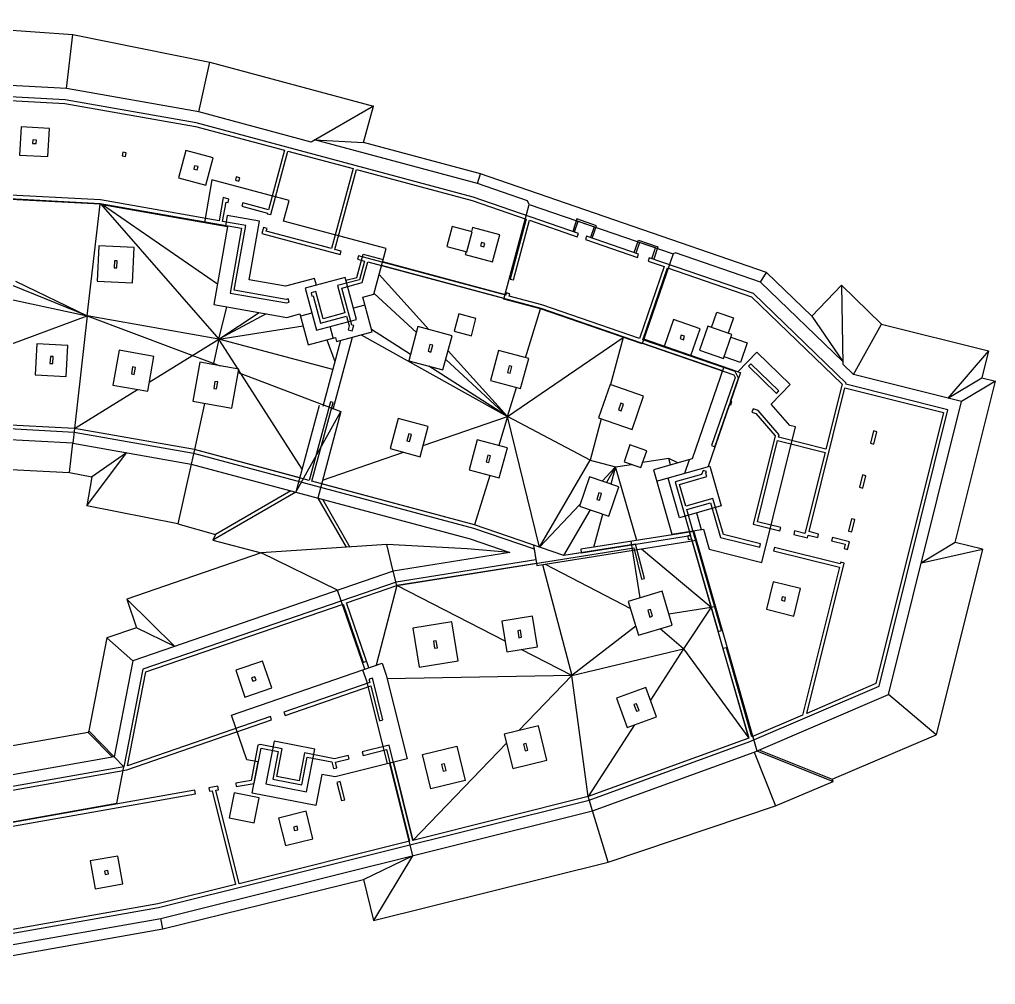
# Model space of a CAD drawing. Header units: metres. Extents: x 2682868 to 2683007, y 1253499 to 1253573.
# Drawn here: x 2682937.6 to 2683006.7, y 1253504.8 to 1253573.1 of the extents above; entities that cross this region are included whole.
import ezdxf

# ---------------------------------------------------------------- set-up
doc = ezdxf.new("R2010")
doc.units = ezdxf.units.M
doc.layers.add('linien', color=7, linetype='Continuous', true_color=0x000000)

msp = doc.modelspace()

# ---------------------------------------------------------------- linework, layer by layer
at = {"layer": 'linien'}
for p, q in [((2682926.033, 1253573.051), (2682941.385, 1253571.997)), ((2682940.948, 1253568.164), (2682941.385, 1253571.997)), ((2682941.385, 1253571.997), (2682951.074, 1253570.034)), ((2682940.948, 1253568.164), (2682905.97, 1253569.997)), ((2682950.294, 1253566.516), (2682951.074, 1253570.034)), ((2682951.074, 1253570.034), (2682962.656, 1253566.931)), ((2682940.857, 1253567.368), (2682905.981, 1253569.196)), ((2682950.294, 1253566.516), (2682940.948, 1253568.164)), ((2682930.157, 1253567.678), (2682940.829, 1253567.119)), ((2682940.829, 1253567.119), (2682950.066, 1253565.49)), ((2682950.12, 1253565.734), (2682940.857, 1253567.368)), ((2682962.656, 1253566.931), (2682958.247, 1253564.385)), ((2682961.963, 1253564.344), (2682962.656, 1253566.931)), ((2682958.247, 1253564.385), (2682950.294, 1253566.516)), ((2682937.731, 1253565.454), (2682937.626, 1253563.457)), ((2682939.728, 1253565.349), (2682937.731, 1253565.454)), ((2682950.066, 1253565.49), (2682956.353, 1253563.806)), ((2682969.722, 1253560.482), (2682950.12, 1253565.734)), ((2682939.623, 1253563.352), (2682939.728, 1253565.349)), ((2682938.559, 1253564.534), (2682938.546, 1253564.285)), ((2682938.546, 1253564.285), (2682938.795, 1253564.271)), ((2682938.809, 1253564.521), (2682938.559, 1253564.534)), ((2682938.795, 1253564.271), (2682938.809, 1253564.521)), ((2682970.016, 1253561.441), (2682958.495, 1253564.528)), ((2682958.495, 1253564.528), (2682961.963, 1253564.344)), ((2682970.226, 1253562.13), (2682961.963, 1253564.344)), ((2682937.626, 1253563.457), (2682939.623, 1253563.352)), ((2682944.921, 1253563.656), (2682944.877, 1253563.41)), ((2682944.877, 1253563.41), (2682945.124, 1253563.366)), ((2682945.167, 1253563.612), (2682944.921, 1253563.656)), ((2682945.124, 1253563.366), (2682945.167, 1253563.612)), ((2682949.387, 1253563.783), (2682948.869, 1253561.851)), ((2682951.319, 1253563.265), (2682949.387, 1253563.783)), ((2682956.353, 1253563.806), (2682955.224, 1253559.594)), ((2682955.391, 1253559.249), (2682956.594, 1253563.741)), ((2682956.594, 1253563.741), (2682961.211, 1253562.504)), ((2682950.006, 1253562.711), (2682949.941, 1253562.47)), ((2682950.247, 1253562.646), (2682950.006, 1253562.711)), ((2682950.183, 1253562.405), (2682950.247, 1253562.646)), ((2682950.801, 1253561.333), (2682951.319, 1253563.265)), ((2682949.941, 1253562.47), (2682950.183, 1253562.405)), ((2682961.211, 1253562.504), (2682959.695, 1253556.844)), ((2682959.936, 1253556.779), (2682961.453, 1253562.439)), ((2682961.453, 1253562.439), (2682969.649, 1253560.243)), ((2682970.016, 1253561.441), (2682970.226, 1253562.13)), ((2682990.46, 1253555.163), (2682970.226, 1253562.13)), ((2682948.869, 1253561.851), (2682950.801, 1253561.333)), ((2682951.232, 1253561.699), (2682950.702, 1253558.691)), ((2682956.69, 1253560.237), (2682951.232, 1253561.699)), ((2682952.952, 1253561.922), (2682952.887, 1253561.68)), ((2682952.887, 1253561.68), (2682953.129, 1253561.616)), ((2682953.193, 1253561.857), (2682952.952, 1253561.922)), ((2682953.129, 1253561.616), (2682953.193, 1253561.857)), ((2682973.554, 1253560.223), (2682970.016, 1253561.441)), ((2682923.897, 1253561.062), (2682943.32, 1253560.044)), ((2682943.314, 1253559.994), (2682929.492, 1253560.718)), ((2682943.348, 1253560.293), (2682929.807, 1253561.002)), ((2682942.413, 1253552.08), (2682943.314, 1253559.994)), ((2682943.314, 1253559.994), (2682952.337, 1253558.403)), ((2682943.32, 1253560.044), (2682953.33, 1253558.279)), ((2682951.739, 1253558.813), (2682943.348, 1253560.293)), ((2682943.373, 1253559.984), (2682951.72, 1253550.439)), ((2682951.617, 1253554.321), (2682943.419, 1253559.976)), ((2682952.028, 1253560.451), (2682951.739, 1253558.813)), ((2682951.985, 1253558.77), (2682952.226, 1253560.139)), ((2682952.436, 1253560.341), (2682952.028, 1253560.451)), ((2682952.226, 1253560.139), (2682952.371, 1253560.1)), ((2682952.371, 1253560.1), (2682952.436, 1253560.341)), ((2682953.412, 1253560.08), (2682953.347, 1253559.838)), ((2682955.224, 1253559.594), (2682953.412, 1253560.08)), ((2682956.302, 1253558.788), (2682956.69, 1253560.237)), ((2682969.649, 1253560.243), (2682973.454, 1253558.933)), ((2682977.16, 1253557.921), (2682969.722, 1253560.482)), ((2682971.884, 1253553.267), (2682973.679, 1253559.966)), ((2682973.679, 1253559.966), (2682973.554, 1253560.223)), ((2682973.679, 1253559.966), (2682983.85, 1253556.464)), ((2682952.311, 1253559.179), (2682952.179, 1253558.431)), ((2682954.596, 1253558.777), (2682952.311, 1253559.179)), ((2682953.347, 1253559.838), (2682955.159, 1253559.353)), ((2682955.159, 1253559.353), (2682955.149, 1253559.314)), ((2682955.149, 1253559.314), (2682955.391, 1253559.249)), ((2682953.62, 1253558.482), (2682951.985, 1253558.77)), ((2682952.812, 1253553.9), (2682953.62, 1253558.482)), ((2682953.866, 1253554.638), (2682954.596, 1253558.777)), ((2682963.547, 1253556.847), (2682956.302, 1253558.788)), ((2682973.454, 1253558.933), (2682972.317, 1253554.688)), ((2682972.558, 1253554.623), (2682973.691, 1253558.851)), ((2682973.691, 1253558.851), (2682977.079, 1253557.685)), ((2682977.056, 1253558.94), (2682976.754, 1253558.061)), ((2682976.877, 1253558.019), (2682977.137, 1253558.775)), ((2682978.437, 1253558.465), (2682977.056, 1253558.94)), ((2682977.137, 1253558.775), (2682978.272, 1253558.384)), ((2682952.337, 1253558.403), (2682951.364, 1253552.886)), ((2682953.33, 1253558.279), (2682952.522, 1253553.697)), ((2682954.888, 1253558.339), (2682954.771, 1253557.904)), ((2682954.771, 1253557.904), (2682960.296, 1253556.423)), ((2682955.129, 1253558.274), (2682954.888, 1253558.339)), ((2682955.077, 1253558.081), (2682955.129, 1253558.274)), ((2682959.695, 1253556.844), (2682955.077, 1253558.081)), ((2682968.231, 1253558.41), (2682967.853, 1253557)), ((2682969.641, 1253558.032), (2682968.231, 1253558.41)), ((2682969.264, 1253556.622), (2682969.641, 1253558.032)), ((2682969.674, 1253558.347), (2682969.593, 1253558.045)), ((2682971.606, 1253557.829), (2682969.674, 1253558.347)), ((2682971.088, 1253555.897), (2682971.606, 1253557.829)), ((2682977.079, 1253557.685), (2682977.16, 1253557.921)), ((2682978.272, 1253558.384), (2682978.011, 1253557.628)), ((2682978.134, 1253557.586), (2682978.437, 1253558.465)), ((2682970.292, 1253557.275), (2682970.228, 1253557.034)), ((2682970.534, 1253557.211), (2682970.292, 1253557.275)), ((2682970.469, 1253556.969), (2682970.534, 1253557.211)), ((2682977.727, 1253557.726), (2682977.646, 1253557.489)), ((2682977.646, 1253557.489), (2682981.334, 1253556.22)), ((2682981.415, 1253556.456), (2682977.727, 1253557.726)), ((2682981.103, 1253556.563), (2682981.406, 1253557.443)), ((2682981.486, 1253557.278), (2682981.226, 1253556.521)), ((2682981.406, 1253557.443), (2682982.786, 1253556.967)), ((2682982.621, 1253556.887), (2682981.486, 1253557.278)), ((2682943.239, 1253557.045), (2682943.108, 1253554.548)), ((2682945.736, 1253556.914), (2682943.239, 1253557.045)), ((2682945.605, 1253554.418), (2682945.736, 1253556.914)), ((2682960.361, 1253556.665), (2682959.936, 1253556.779)), ((2682960.296, 1253556.423), (2682960.361, 1253556.665)), ((2682961.49, 1253554.811), (2682961.932, 1253556.461)), ((2682961.932, 1253556.461), (2682963.342, 1253556.084)), ((2682962.682, 1253553.619), (2682963.547, 1253556.847)), ((2682967.853, 1253557), (2682969.264, 1253556.622)), ((2682969.215, 1253556.635), (2682969.156, 1253556.415)), ((2682969.156, 1253556.415), (2682971.088, 1253555.897)), ((2682970.228, 1253557.034), (2682970.469, 1253556.969)), ((2682981.334, 1253556.22), (2682981.415, 1253556.456)), ((2682983.85, 1253556.464), (2682981.659, 1253550.099)), ((2682982.361, 1253556.13), (2682982.621, 1253556.887)), ((2682982.786, 1253556.967), (2682982.483, 1253556.088)), ((2682984.018, 1253556.545), (2682983.85, 1253556.464)), ((2682990.037, 1253554.473), (2682984.018, 1253556.545)), ((2682924.355, 1253555.967), (2682942.413, 1253552.08)), ((2682944.335, 1253555.986), (2682944.309, 1253555.487)), ((2682944.535, 1253555.976), (2682944.335, 1253555.986)), ((2682944.509, 1253555.476), (2682944.535, 1253555.976)), ((2682961.597, 1253556.334), (2682961.533, 1253556.092)), ((2682961.533, 1253556.092), (2682962.016, 1253555.963)), ((2682972.01, 1253553.544), (2682961.597, 1253556.334)), ((2682962.016, 1253555.963), (2682961.661, 1253554.64)), ((2682961.865, 1253554.436), (2682962.257, 1253555.898)), ((2682962.257, 1253555.898), (2682974.491, 1253552.62)), ((2682963.301, 1253555.929), (2682971.975, 1253553.605)), ((2682982.171, 1253556.196), (2682982.09, 1253555.959)), ((2682982.09, 1253555.959), (2682983.225, 1253555.569)), ((2682989.539, 1253553.659), (2682982.171, 1253556.196)), ((2682944.309, 1253555.487), (2682944.509, 1253555.476)), ((2682971.897, 1253553.315), (2682963.223, 1253555.639)), ((2682983.225, 1253555.569), (2682981.473, 1253550.48)), ((2682981.709, 1253550.399), (2682983.461, 1253555.487)), ((2682983.461, 1253555.487), (2682989.405, 1253553.441)), ((2682990.037, 1253554.473), (2682990.46, 1253555.163)), ((2682990.46, 1253555.163), (2682993.66, 1253552.073)), ((2682942.413, 1253552.08), (2682936.372, 1253554.55)), ((2682937.334, 1253554.544), (2682942.413, 1253552.08)), ((2682943.108, 1253554.548), (2682945.605, 1253554.418)), ((2682956.442, 1253554.183), (2682953.866, 1253554.638)), ((2682958.497, 1253554.734), (2682956.442, 1253554.183)), ((2682960.655, 1253554.795), (2682957.835, 1253554.039)), ((2682958.627, 1253554.251), (2682958.497, 1253554.734)), ((2682961.661, 1253554.64), (2682960.124, 1253554.228)), ((2682960.43, 1253554.051), (2682961.865, 1253554.436)), ((2682961.45, 1253551.829), (2682960.655, 1253554.795)), ((2682960.707, 1253554.601), (2682961.49, 1253554.811)), ((2682966.585, 1253551.115), (2682963.056, 1253555.015)), ((2682972.317, 1253554.688), (2682972.558, 1253554.623)), ((2682995.858, 1253548.852), (2682990.037, 1253554.473)), ((2682952.522, 1253553.697), (2682956.494, 1253552.996)), ((2682956.483, 1253553.252), (2682952.812, 1253553.9)), ((2682957.835, 1253554.039), (2682958.629, 1253551.074)), ((2682958.578, 1253553.814), (2682958.24, 1253553.723)), ((2682958.24, 1253553.723), (2682958.305, 1253553.482)), ((2682959.096, 1253551.882), (2682958.578, 1253553.814)), ((2682960.124, 1253554.228), (2682960.642, 1253552.296)), ((2682961.131, 1253551.436), (2682960.43, 1253554.051)), ((2682962.696, 1253553.671), (2682965.693, 1253550.911)), ((2682972.053, 1253553.703), (2682972.01, 1253553.544)), ((2682972.294, 1253553.638), (2682972.053, 1253553.703)), ((2682996.09, 1253547.332), (2682989.539, 1253553.659)), ((2682993.66, 1253552.073), (2682995.764, 1253554.251)), ((2682998.605, 1253551.507), (2682995.764, 1253554.251)), ((2682995.764, 1253554.251), (2682995.861, 1253548.665)), ((2682956.627, 1253553.291), (2682956.483, 1253553.252)), ((2682956.494, 1253552.996), (2682956.692, 1253553.049)), ((2682956.692, 1253553.049), (2682956.627, 1253553.291)), ((2682958.305, 1253553.482), (2682958.402, 1253553.508)), ((2682958.402, 1253553.508), (2682958.919, 1253551.576)), ((2682961.896, 1253553.409), (2682962.682, 1253553.619)), ((2682962.556, 1253550.946), (2682961.896, 1253553.409)), ((2682974.476, 1253552.572), (2682971.884, 1253553.267)), ((2682972.252, 1253553.479), (2682972.294, 1253553.638)), ((2682974.564, 1253552.859), (2682972.252, 1253553.479)), ((2682989.405, 1253553.441), (2682995.813, 1253547.253)), ((2682951.364, 1253552.886), (2682956.539, 1253551.973)), ((2682951.72, 1253550.439), (2682952.283, 1253552.724)), ((2682951.72, 1253550.439), (2682954.568, 1253552.321)), ((2682958.306, 1253552.281), (2682957.494, 1253552.064)), ((2682960.642, 1253552.296), (2682959.096, 1253551.882)), ((2682962.049, 1253552.839), (2682961.238, 1253552.621)), ((2682973.423, 1253549.127), (2682974.476, 1253552.572)), ((2682981.659, 1253550.099), (2682974.476, 1253552.572)), ((2682974.491, 1253552.62), (2682988.14, 1253547.92)), ((2682981.473, 1253550.48), (2682974.564, 1253552.859)), ((2682986.563, 1253551.266), (2682986.939, 1253552.357)), ((2682986.939, 1253552.357), (2682988.13, 1253551.947)), ((2682932.651, 1253548.482), (2682942.413, 1253552.08)), ((2682942.413, 1253552.08), (2682941.506, 1253544.117)), ((2682951.72, 1253550.439), (2682942.413, 1253552.08)), ((2682942.413, 1253552.08), (2682951.808, 1253548.545)), ((2682955.068, 1253552.233), (2682951.72, 1253550.439)), ((2682956.539, 1253551.973), (2682957.453, 1253552.218)), ((2682957.453, 1253552.218), (2682958.035, 1253550.045)), ((2682958.629, 1253551.074), (2682961.45, 1253551.829)), ((2682958.919, 1253551.576), (2682960.755, 1253552.067)), ((2682960.755, 1253552.067), (2682960.941, 1253551.372)), ((2682968.694, 1253552.219), (2682968.368, 1253551.002)), ((2682969.911, 1253551.893), (2682968.694, 1253552.219)), ((2682969.585, 1253550.676), (2682969.911, 1253551.893)), ((2682983.88, 1253551.82), (2682983.229, 1253549.929)), ((2682985.771, 1253551.169), (2682983.88, 1253551.82)), ((2682988.13, 1253551.947), (2682987.754, 1253550.855)), ((2682993.66, 1253552.073), (2682995.858, 1253548.852)), ((2682951.72, 1253550.439), (2682957.678, 1253551.38)), ((2682959.813, 1253550.521), (2682959.595, 1253551.332)), ((2682960.045, 1253550.273), (2682962.556, 1253550.946)), ((2682960.941, 1253551.372), (2682960.866, 1253551.093)), ((2682960.866, 1253551.093), (2682961.156, 1253551.015)), ((2682961.259, 1253551.402), (2682961.131, 1253551.436)), ((2682961.156, 1253551.015), (2682961.259, 1253551.402)), ((2682965.277, 1253549.355), (2682962.509, 1253551.122)), ((2682965.804, 1253551.324), (2682965.157, 1253548.909)), ((2682968.219, 1253550.677), (2682965.804, 1253551.324)), ((2682968.368, 1253551.002), (2682969.585, 1253550.676)), ((2682985.12, 1253549.278), (2682985.771, 1253551.169)), ((2682986.302, 1253551.356), (2682985.716, 1253549.654)), ((2682988.004, 1253550.77), (2682986.302, 1253551.356)), ((2682996.622, 1253547.93), (2682998.605, 1253551.507)), ((2682998.605, 1253551.507), (2683006.168, 1253549.621)), ((2682946.799, 1253547.393), (2682951.72, 1253550.439)), ((2682951.72, 1253550.439), (2682951.319, 1253548.631)), ((2682959.776, 1253548.281), (2682951.72, 1253550.439)), ((2682953.075, 1253548.322), (2682951.72, 1253550.439)), ((2682958.035, 1253550.045), (2682959.967, 1253550.562)), ((2682960.33, 1253550.349), (2682959.077, 1253545.672)), ((2682959.357, 1253550.399), (2682959.931, 1253548.858)), ((2682959.801, 1253545.477), (2682961.167, 1253550.573)), ((2682959.967, 1253550.562), (2682960.045, 1253550.273)), ((2682961.797, 1253550.742), (2682972.15, 1253544.965)), ((2682967.572, 1253548.262), (2682968.219, 1253550.677)), ((2682972.15, 1253544.965), (2682980.311, 1253550.563)), ((2682980.311, 1253550.563), (2682979.416, 1253547.222)), ((2682988.253, 1253548.146), (2682981.709, 1253550.399)), ((2682988.44, 1253548.134), (2682981.773, 1253550.43)), ((2682984.426, 1253550.718), (2682984.345, 1253550.482)), ((2682984.345, 1253550.482), (2682984.581, 1253550.4)), ((2682984.662, 1253550.637), (2682984.426, 1253550.718)), ((2682984.581, 1253550.4), (2682984.662, 1253550.637)), ((2682987.418, 1253549.068), (2682988.004, 1253550.77)), ((2682987.936, 1253550.574), (2682989.103, 1253550.173)), ((2682938.845, 1253550.114), (2682938.729, 1253547.917)), ((2682941.042, 1253549.999), (2682938.845, 1253550.114)), ((2682940.926, 1253547.802), (2682941.042, 1253549.999)), ((2682944.659, 1253549.654), (2682944.224, 1253547.192)), ((2682947.121, 1253549.219), (2682944.659, 1253549.654)), ((2682966.656, 1253550.061), (2682966.527, 1253549.578)), ((2682966.527, 1253549.578), (2682966.72, 1253549.526)), ((2682966.849, 1253550.009), (2682966.656, 1253550.061)), ((2682966.72, 1253549.526), (2682966.849, 1253550.009)), ((2682972.15, 1253544.965), (2682967.936, 1253549.622)), ((2682971.513, 1253549.639), (2682970.943, 1253547.514)), ((2682973.638, 1253549.07), (2682971.513, 1253549.639)), ((2682987.339, 1253548.196), (2682981.675, 1253550.146)), ((2682985.716, 1253549.654), (2682987.418, 1253549.068)), ((2682989.772, 1253549.513), (2682988.44, 1253548.134)), ((2682989.103, 1253550.173), (2682988.628, 1253548.792)), ((2682992.146, 1253547.221), (2682989.772, 1253549.513)), ((2683006.168, 1253549.621), (2683003.296, 1253546.266)), ((2683006.168, 1253549.621), (2683005.69, 1253547.705)), ((2682939.799, 1253549.213), (2682939.773, 1253548.714)), ((2682939.999, 1253549.203), (2682939.799, 1253549.213)), ((2682939.972, 1253548.704), (2682939.999, 1253549.203)), ((2682946.686, 1253546.757), (2682947.121, 1253549.219)), ((2682965.157, 1253548.909), (2682967.572, 1253548.262)), ((2682967.769, 1253548.999), (2682972.15, 1253544.965)), ((2682973.068, 1253546.945), (2682973.638, 1253549.07)), ((2682988.628, 1253548.792), (2682987.461, 1253549.194)), ((2682939.773, 1253548.714), (2682939.972, 1253548.704)), ((2682945.617, 1253548.469), (2682945.531, 1253547.977)), ((2682945.814, 1253548.434), (2682945.617, 1253548.469)), ((2682945.728, 1253547.942), (2682945.814, 1253548.434)), ((2682950.364, 1253548.8), (2682949.878, 1253546.042)), ((2682953.122, 1253548.314), (2682950.364, 1253548.8)), ((2682952.635, 1253545.556), (2682953.122, 1253548.314)), ((2682957.605, 1253541.242), (2682953.113, 1253548.263)), ((2682972.15, 1253544.965), (2682966.564, 1253548.532)), ((2682972.259, 1253548.559), (2682972.129, 1253548.076)), ((2682972.452, 1253548.508), (2682972.259, 1253548.559)), ((2682972.322, 1253548.025), (2682972.452, 1253548.508)), ((2682987.436, 1253548.48), (2682985.196, 1253541.973)), ((2682988.482, 1253547.677), (2682988.253, 1253548.146)), ((2682988.44, 1253548.134), (2682988.618, 1253548.073)), ((2682989.358, 1253548.696), (2682989.185, 1253548.516)), ((2682989.185, 1253548.516), (2682991.17, 1253546.599)), ((2682991.344, 1253546.779), (2682989.358, 1253548.696)), ((2682995.861, 1253548.665), (2682996.622, 1253547.93)), ((2682938.729, 1253547.917), (2682940.926, 1253547.802)), ((2682945.531, 1253547.977), (2682945.728, 1253547.942)), ((2682951.445, 1253547.442), (2682951.358, 1253546.949)), ((2682951.642, 1253547.407), (2682951.445, 1253547.442)), ((2682953.078, 1253548.067), (2682960.357, 1253545.329)), ((2682970.943, 1253547.514), (2682973.068, 1253546.945)), ((2682972.129, 1253548.076), (2682972.322, 1253548.025)), ((2682988.618, 1253548.073), (2682986.329, 1253541.424)), ((2682988.235, 1253547.727), (2682986.574, 1253542.904)), ((2682987.923, 1253546.055), (2682988.482, 1253547.677)), ((2682988.14, 1253547.92), (2682988.235, 1253547.727)), ((2683004.267, 1253546.024), (2682996.622, 1253547.93)), ((2683003.296, 1253546.266), (2683005.69, 1253547.705)), ((2683003.815, 1253536.049), (2683006.661, 1253547.463)), ((2683006.661, 1253547.463), (2683004.267, 1253546.024)), ((2683005.69, 1253547.705), (2683006.661, 1253547.463)), ((2682941.506, 1253544.117), (2682945.974, 1253546.883)), ((2682944.224, 1253547.192), (2682946.686, 1253546.757)), ((2682951.358, 1253546.949), (2682951.555, 1253546.914)), ((2682951.555, 1253546.914), (2682951.642, 1253547.407)), ((2682972.15, 1253544.965), (2682972.779, 1253547.022)), ((2682979.399, 1253547.228), (2682978.585, 1253544.865)), ((2682981.762, 1253546.415), (2682979.399, 1253547.228)), ((2682990.803, 1253545.831), (2682992.146, 1253547.221)), ((2682991.17, 1253546.599), (2682991.344, 1253546.779)), ((2682993.469, 1253536.82), (2682996.008, 1253547.001)), ((2682995.813, 1253547.253), (2682994.668, 1253542.664)), ((2682996.008, 1253547.001), (2683002.994, 1253545.259)), ((2682996.068, 1253547.244), (2682996.09, 1253547.332)), ((2683003.297, 1253545.442), (2682996.068, 1253547.244)), ((2682980.949, 1253544.051), (2682981.762, 1253546.415)), ((2682988.018, 1253546.023), (2682987.923, 1253546.055)), ((2682949.878, 1253546.042), (2682952.635, 1253545.556)), ((2682950.714, 1253545.895), (2682949.989, 1253542.621)), ((2682958.811, 1253545.743), (2682957.168, 1253539.61)), ((2682959.609, 1253546.013), (2682958.116, 1253540.443)), ((2682958.309, 1253540.392), (2682959.802, 1253545.961)), ((2682959.802, 1253545.961), (2682959.609, 1253546.013)), ((2682980.16, 1253545.909), (2682979.998, 1253545.436)), ((2682979.998, 1253545.436), (2682980.187, 1253545.371)), ((2682980.35, 1253545.843), (2682980.16, 1253545.909)), ((2682980.187, 1253545.371), (2682980.35, 1253545.843)), ((2682986.81, 1253542.823), (2682987.842, 1253545.819)), ((2682987.842, 1253545.819), (2682987.937, 1253545.786)), ((2682987.937, 1253545.786), (2682988.018, 1253546.023)), ((2682989.512, 1253545.508), (2682989.431, 1253545.272)), ((2682989.863, 1253545.387), (2682989.512, 1253545.508)), ((2682991.354, 1253543.673), (2682989.863, 1253545.387)), ((2682992.105, 1253544.333), (2682990.803, 1253545.831)), ((2682998.421, 1253525.885), (2683003.297, 1253545.442)), ((2682999.101, 1253525.306), (2683004.267, 1253546.024)), ((2682917.869, 1253545.105), (2682941.477, 1253543.868)), ((2682941.506, 1253544.117), (2682923.087, 1253545.082)), ((2682941.506, 1253544.117), (2682923.786, 1253545.046)), ((2682957.168, 1253539.61), (2682960.357, 1253545.329)), ((2682960.357, 1253545.329), (2682958.714, 1253539.196)), ((2682964.402, 1253544.815), (2682963.832, 1253542.69)), ((2682966.527, 1253544.246), (2682964.402, 1253544.815)), ((2682966.17, 1253542.912), (2682972.15, 1253544.965)), ((2682972.15, 1253544.965), (2682971.522, 1253542.908)), ((2682977.985, 1253541.881), (2682972.15, 1253544.965)), ((2682974.405, 1253535.728), (2682972.15, 1253544.965)), ((2682978.768, 1253544.802), (2682977.985, 1253541.881)), ((2682978.585, 1253544.865), (2682980.949, 1253544.051)), ((2682989.431, 1253545.272), (2682989.719, 1253545.173)), ((2682989.719, 1253545.173), (2682991.08, 1253543.607)), ((2683002.994, 1253545.259), (2682998.208, 1253526.066)), ((2682941.386, 1253543.072), (2682918.027, 1253544.296)), ((2682941.506, 1253544.117), (2682941.386, 1253543.072)), ((2682949.989, 1253542.621), (2682941.506, 1253544.117)), ((2682965.957, 1253542.121), (2682966.527, 1253544.246)), ((2682990.133, 1253534.642), (2682992.523, 1253544.229)), ((2682992.523, 1253544.229), (2682992.105, 1253544.333)), ((2682941.477, 1253543.868), (2682949.935, 1253542.377)), ((2682965.148, 1253543.735), (2682965.018, 1253543.253)), ((2682965.341, 1253543.684), (2682965.148, 1253543.735)), ((2682965.212, 1253543.201), (2682965.341, 1253543.684)), ((2682970.004, 1253543.314), (2682969.435, 1253541.189)), ((2682972.129, 1253542.745), (2682970.004, 1253543.314)), ((2682991.08, 1253543.607), (2682989.518, 1253537.341)), ((2682991.311, 1253543.501), (2682991.354, 1253543.673)), ((2682994.668, 1253542.664), (2682991.311, 1253543.501)), ((2682998.028, 1253543.943), (2682997.81, 1253543.07)), ((2682998.27, 1253543.883), (2682998.028, 1253543.943)), ((2682998.053, 1253543.01), (2682998.27, 1253543.883)), ((2682941.15, 1253540.996), (2682941.386, 1253543.072)), ((2682941.386, 1253543.072), (2682949.761, 1253541.595)), ((2682949.989, 1253542.621), (2682949.761, 1253541.595)), ((2682957.44, 1253540.625), (2682949.989, 1253542.621)), ((2682958.116, 1253540.443), (2682949.989, 1253542.621)), ((2682963.832, 1253542.69), (2682965.957, 1253542.121)), ((2682965.018, 1253543.253), (2682965.212, 1253543.201)), ((2682971.56, 1253540.62), (2682972.129, 1253542.745)), ((2682980.795, 1253542.954), (2682980.385, 1253541.762)), ((2682981.987, 1253542.544), (2682980.795, 1253542.954)), ((2682986.574, 1253542.904), (2682986.81, 1253542.823)), ((2682989.821, 1253537.523), (2682991.251, 1253543.258)), ((2682991.251, 1253543.258), (2682994.608, 1253542.421)), ((2682997.81, 1253543.07), (2682998.053, 1253543.01)), ((2682942.381, 1253538.635), (2682945.177, 1253542.403)), ((2682945.177, 1253542.403), (2682942.708, 1253540.675)), ((2682949.935, 1253542.377), (2682969.738, 1253537.071)), ((2682959.055, 1253540.471), (2682964.782, 1253542.436)), ((2682970.75, 1253542.234), (2682970.621, 1253541.751)), ((2682970.943, 1253542.183), (2682970.75, 1253542.234)), ((2682970.814, 1253541.7), (2682970.943, 1253542.183)), ((2682981.576, 1253541.352), (2682981.987, 1253542.544)), ((2682983.541, 1253541.997), (2682981.697, 1253541.702)), ((2682985.196, 1253541.973), (2682982.457, 1253541.188)), ((2682984.187, 1253541.684), (2682983.541, 1253541.997)), ((2682983.677, 1253541.538), (2682983.541, 1253541.997)), ((2682984.674, 1253540.95), (2682985.008, 1253541.919)), ((2682994.608, 1253542.421), (2682993.178, 1253536.686)), ((2682932.658, 1253541.458), (2682941.15, 1253540.996)), ((2682949.761, 1253541.595), (2682948.828, 1253537.383)), ((2682949.761, 1253541.595), (2682969.504, 1253536.305)), ((2682970.621, 1253541.751), (2682970.814, 1253541.7)), ((2682974.405, 1253535.728), (2682977.985, 1253541.881)), ((2682977.985, 1253541.881), (2682979.791, 1253541.397)), ((2682978.837, 1253540.393), (2682979.791, 1253541.397)), ((2682979.791, 1253541.397), (2682979.143, 1253540.287)), ((2682979.791, 1253541.397), (2682979.458, 1253540.179)), ((2682979.791, 1253541.397), (2682980.921, 1253541.578)), ((2682981.281, 1253536.202), (2682979.791, 1253541.397)), ((2682980.385, 1253541.762), (2682981.576, 1253541.352)), ((2682982.688, 1253540.38), (2682986.447, 1253541.458)), ((2682986.447, 1253541.458), (2682987.252, 1253538.651)), ((2682941.15, 1253540.996), (2682942.745, 1253540.701)), ((2682942.745, 1253540.701), (2682942.381, 1253538.635)), ((2682969.435, 1253541.189), (2682971.56, 1253540.62)), ((2682970.878, 1253540.802), (2682969.811, 1253537.31)), ((2682977.942, 1253540.701), (2682977.226, 1253538.621)), ((2682980.022, 1253539.985), (2682977.942, 1253540.701)), ((2682982.457, 1253541.188), (2682983.76, 1253536.645)), ((2682984.301, 1253537.805), (2682983.496, 1253540.612)), ((2682985.872, 1253540.867), (2682984.003, 1253540.331)), ((2682984.312, 1253540.159), (2682986.235, 1253540.71)), ((2682985.972, 1253541.155), (2682985.872, 1253540.867)), ((2682986.208, 1253541.074), (2682985.972, 1253541.155)), ((2682986.166, 1253540.951), (2682986.208, 1253541.074)), ((2682986.235, 1253540.71), (2682986.166, 1253540.951)), ((2682997.251, 1253540.829), (2682997.034, 1253539.955)), ((2682997.494, 1253540.768), (2682997.251, 1253540.829)), ((2682997.276, 1253539.895), (2682997.494, 1253540.768)), ((2682969.811, 1253537.31), (2682958.309, 1253540.392)), ((2682969.811, 1253537.31), (2682958.985, 1253540.211)), ((2682979.306, 1253537.905), (2682980.022, 1253539.985)), ((2682984.003, 1253540.331), (2682985.087, 1253536.551)), ((2682984.753, 1253538.621), (2682984.312, 1253540.159)), ((2682997.034, 1253539.955), (2682997.276, 1253539.895)), ((2682957.168, 1253539.61), (2682951.302, 1253536.223)), ((2682956.82, 1253539.704), (2682951.487, 1253536.625)), ((2682958.714, 1253539.196), (2682960.727, 1253535.709)), ((2682978.611, 1253539.572), (2682978.448, 1253539.099)), ((2682978.8, 1253539.507), (2682978.611, 1253539.572)), ((2682978.637, 1253539.034), (2682978.8, 1253539.507)), ((2682986.676, 1253539.172), (2682984.753, 1253538.621)), ((2682987.411, 1253536.609), (2682986.676, 1253539.172)), ((2682948.828, 1253537.383), (2682942.381, 1253538.636)), ((2682959.042, 1253539.108), (2682960.994, 1253535.727)), ((2682977.267, 1253538.74), (2682974.405, 1253535.728)), ((2682977.226, 1253538.621), (2682979.306, 1253537.905)), ((2682978.448, 1253539.099), (2682978.637, 1253539.034)), ((2682987.252, 1253538.651), (2682984.301, 1253537.805)), ((2682984.822, 1253538.381), (2682986.504, 1253538.863)), ((2682986.504, 1253538.863), (2682987.21, 1253536.401)), ((2682976.133, 1253535.133), (2682978.012, 1253538.35)), ((2682978.237, 1253535.72), (2682978.875, 1253538.053)), ((2682987.277, 1253529.821), (2682984.822, 1253538.381)), ((2682985.502, 1253538.149), (2682985.839, 1253536.974)), ((2682948.828, 1253537.383), (2682951.487, 1253536.625)), ((2682976.133, 1253535.133), (2682969.811, 1253537.31)), ((2682989.518, 1253537.341), (2682991.41, 1253536.869)), ((2682991.47, 1253537.112), (2682989.821, 1253537.523)), ((2682991.41, 1253536.869), (2682991.47, 1253537.112)), ((2682996.48, 1253537.733), (2682996.262, 1253536.86)), ((2682996.722, 1253537.673), (2682996.48, 1253537.733)), ((2682996.504, 1253536.8), (2682996.722, 1253537.673)), ((2682951.487, 1253536.625), (2682951.302, 1253536.223)), ((2682969.738, 1253537.071), (2682974.032, 1253535.592)), ((2682985.316, 1253536.84), (2682977.316, 1253535.574)), ((2682977.354, 1253535.326), (2682985.087, 1253536.551)), ((2682983.76, 1253536.645), (2682985.999, 1253536.999)), ((2682985.087, 1253536.551), (2682984.89, 1253536.52)), ((2682984.89, 1253536.52), (2682984.929, 1253536.273)), ((2682985.198, 1253536.164), (2682985.017, 1253536.793)), ((2682985.302, 1253536.889), (2682989.771, 1253521.304)), ((2682985.999, 1253536.999), (2682986.408, 1253535.571)), ((2682987.21, 1253536.401), (2682989.987, 1253535.709)), ((2682990.047, 1253535.952), (2682987.411, 1253536.609)), ((2682992.45, 1253536.867), (2682992.39, 1253536.625)), ((2682992.39, 1253536.625), (2682993.36, 1253536.383)), ((2682993.178, 1253536.686), (2682992.45, 1253536.867)), ((2682993.36, 1253536.383), (2682993.409, 1253536.577)), ((2682993.409, 1253536.577), (2682994.088, 1253536.408)), ((2682994.148, 1253536.65), (2682993.469, 1253536.82)), ((2682994.088, 1253536.408), (2682994.148, 1253536.65)), ((2682995.128, 1253536.406), (2682995.068, 1253536.163)), ((2682996.331, 1253536.106), (2682995.128, 1253536.406)), ((2682996.262, 1253536.86), (2682996.504, 1253536.8)), ((2682951.302, 1253536.223), (2682954.72, 1253535.308)), ((2682963.596, 1253535.901), (2682954.718, 1253535.308)), ((2682964.062, 1253534.031), (2682963.596, 1253535.901)), ((2682969.289, 1253535.602), (2682963.596, 1253535.901)), ((2682969.504, 1253536.305), (2682972.313, 1253535.338)), ((2682973.987, 1253535.872), (2682974.217, 1253534.424)), ((2682974.217, 1253534.424), (2682985.496, 1253536.211)), ((2682981.206, 1253535.936), (2682976.133, 1253535.133)), ((2682980.871, 1253536.136), (2682981.501, 1253532.132)), ((2682981.824, 1253533.509), (2682981.206, 1253535.936)), ((2682984.929, 1253536.273), (2682985.156, 1253536.309)), ((2682985.156, 1253536.309), (2682987.036, 1253529.752)), ((2682989.201, 1253522.202), (2682985.198, 1253536.164)), ((2682989.987, 1253535.709), (2682990.047, 1253535.952)), ((2682991.027, 1253535.707), (2682990.967, 1253535.465)), ((2682995.685, 1253534.546), (2682991.027, 1253535.707)), ((2682995.068, 1253536.163), (2682996.028, 1253535.924)), ((2682996.028, 1253535.924), (2682995.955, 1253535.628)), ((2682996.197, 1253535.567), (2682996.331, 1253536.106)), ((2683003.815, 1253536.049), (2683001.421, 1253534.611)), ((2683005.731, 1253535.572), (2683003.815, 1253536.049)), ((2682954.718, 1253535.308), (2682945.203, 1253532.032)), ((2682960.12, 1253532.674), (2682954.718, 1253535.308)), ((2682972.313, 1253535.338), (2682964.062, 1253534.031)), ((2682964.317, 1253533.008), (2682981.07, 1253535.662)), ((2682972.313, 1253535.338), (2682969.289, 1253535.602)), ((2682974.032, 1253535.592), (2682974.154, 1253534.819)), ((2682977.354, 1253535.326), (2682976.133, 1253535.133)), ((2682977.316, 1253535.574), (2682977.354, 1253535.326)), ((2682981.07, 1253535.662), (2682981.63, 1253533.46)), ((2682981.613, 1253535.596), (2682986.545, 1253531.466)), ((2682986.408, 1253535.571), (2682990.133, 1253534.642)), ((2682990.967, 1253535.465), (2682995.624, 1253534.303)), ((2682995.955, 1253535.628), (2682996.197, 1253535.567)), ((2683001.421, 1253534.611), (2683005.731, 1253535.572)), ((2683005.731, 1253535.572), (2683002.46, 1253522.449)), ((2682974.154, 1253534.819), (2682964.256, 1253533.252)), ((2682974.193, 1253534.573), (2682964.317, 1253533.008)), ((2682974.617, 1253534.488), (2682976.682, 1253526.642)), ((2682974.802, 1253534.517), (2682980.837, 1253531.372)), ((2682993.304, 1253523.962), (2682995.953, 1253534.587)), ((2682995.71, 1253534.648), (2682995.685, 1253534.546)), ((2682995.953, 1253534.587), (2682995.71, 1253534.648)), ((2682964.062, 1253534.031), (2682945.641, 1253527.688)), ((2682964.317, 1253533.008), (2682964.062, 1253534.031)), ((2682995.624, 1253534.303), (2682993.015, 1253523.838)), ((2682964.256, 1253533.252), (2682946.338, 1253527.082)), ((2682960.745, 1253531.779), (2682964.317, 1253533.008)), ((2682964.317, 1253533.008), (2682962.854, 1253527.365)), ((2682971.967, 1253529.07), (2682964.317, 1253533.008)), ((2682981.63, 1253533.46), (2682981.824, 1253533.509)), ((2682990.936, 1253533.273), (2682990.452, 1253531.332)), ((2682992.876, 1253532.789), (2682990.936, 1253533.273)), ((2682962.044, 1253527.086), (2682960.12, 1253532.674)), ((2682983.078, 1253532.602), (2682980.683, 1253531.888)), ((2682983.793, 1253530.207), (2682983.078, 1253532.602)), ((2682992.393, 1253530.849), (2682992.876, 1253532.789)), ((2682945.203, 1253532.032), (2682945.895, 1253530.023)), ((2682945.203, 1253532.032), (2682948.603, 1253528.702)), ((2682946.556, 1253526.893), (2682960.509, 1253531.697)), ((2682960.509, 1253531.697), (2682961.932, 1253527.565)), ((2682962.328, 1253527.183), (2682960.745, 1253531.779)), ((2682962.168, 1253527.647), (2682960.745, 1253531.779)), ((2682980.683, 1253531.888), (2682981.397, 1253529.492)), ((2682986.545, 1253531.466), (2682986.833, 1253531.549)), ((2682991.573, 1253532.212), (2682991.513, 1253531.97)), ((2682991.513, 1253531.97), (2682991.755, 1253531.909)), ((2682991.816, 1253532.152), (2682991.573, 1253532.212)), ((2682991.755, 1253531.909), (2682991.816, 1253532.152)), ((2682982.262, 1253531.315), (2682982.07, 1253531.258)), ((2682982.07, 1253531.258), (2682982.213, 1253530.779)), ((2682982.405, 1253530.836), (2682982.262, 1253531.315)), ((2682983.558, 1253530.993), (2682986.545, 1253531.466)), ((2682986.545, 1253531.466), (2682984.594, 1253528.525)), ((2682990.452, 1253531.332), (2682992.393, 1253530.849)), ((2682968.207, 1253530.435), (2682965.441, 1253529.997)), ((2682968.645, 1253527.67), (2682968.207, 1253530.435)), ((2682973.915, 1253530.833), (2682971.742, 1253530.489)), ((2682971.742, 1253530.489), (2682972.086, 1253528.316)), ((2682974.259, 1253528.66), (2682973.915, 1253530.833)), ((2682981.397, 1253529.492), (2682983.793, 1253530.207)), ((2682982.213, 1253530.779), (2682982.405, 1253530.836)), ((2682945.895, 1253530.023), (2682943.789, 1253529.298)), ((2682948.603, 1253528.702), (2682945.895, 1253530.023)), ((2682965.441, 1253529.997), (2682965.879, 1253527.232)), ((2682973.06, 1253529.837), (2682972.862, 1253529.806)), ((2682972.862, 1253529.806), (2682972.941, 1253529.312)), ((2682973.138, 1253529.343), (2682973.06, 1253529.837)), ((2682981.209, 1253530.122), (2682976.682, 1253526.642)), ((2682984.594, 1253528.525), (2682982.946, 1253529.954)), ((2682987.036, 1253529.752), (2682987.277, 1253529.821)), ((2682943.789, 1253529.298), (2682942.51, 1253522.715)), ((2682945.641, 1253527.688), (2682943.789, 1253529.298)), ((2682967.103, 1253529.096), (2682966.905, 1253529.065)), ((2682966.905, 1253529.065), (2682966.983, 1253528.571)), ((2682967.181, 1253528.602), (2682967.103, 1253529.096)), ((2682972.941, 1253529.312), (2682973.138, 1253529.343)), ((2682966.983, 1253528.571), (2682967.181, 1253528.602)), ((2682972.086, 1253528.316), (2682974.259, 1253528.66)), ((2682976.682, 1253526.642), (2682973.115, 1253528.479)), ((2682976.682, 1253526.642), (2682984.594, 1253528.525)), ((2682984.594, 1253528.525), (2682982.251, 1253524.892)), ((2682984.594, 1253528.525), (2682989.201, 1253522.202)), ((2682987.624, 1253528.61), (2682987.384, 1253528.541)), ((2682987.384, 1253528.541), (2682989.201, 1253522.202)), ((2682989.433, 1253522.302), (2682987.624, 1253528.61)), ((2682945.641, 1253527.688), (2682944.317, 1253520.876)), ((2682952.612, 1253523.838), (2682963.273, 1253527.509)), ((2682954.809, 1253527.66), (2682952.918, 1253527.009)), ((2682955.461, 1253525.769), (2682954.809, 1253527.66)), ((2682961.932, 1253527.565), (2682962.168, 1253527.647)), ((2682963.273, 1253527.509), (2682963.561, 1253526.673)), ((2682965.879, 1253527.232), (2682968.645, 1253527.67)), ((2682946.338, 1253527.082), (2682944.997, 1253520.183)), ((2682945.265, 1253520.251), (2682946.556, 1253526.893)), ((2682952.918, 1253527.009), (2682953.569, 1253525.118)), ((2682961.893, 1253527.034), (2682962.16, 1253526.258)), ((2682954.267, 1253526.548), (2682954.031, 1253526.466)), ((2682954.031, 1253526.466), (2682954.112, 1253526.23)), ((2682954.112, 1253526.23), (2682954.348, 1253526.311)), ((2682954.348, 1253526.311), (2682954.267, 1253526.548)), ((2682962.403, 1253526.152), (2682956.322, 1253524.058)), ((2682962.16, 1253526.258), (2682963.625, 1253520.383)), ((2682962.578, 1253526.455), (2682962.342, 1253526.374)), ((2682962.342, 1253526.374), (2682962.365, 1253526.308)), ((2682962.365, 1253526.308), (2682962.403, 1253526.152)), ((2682962.601, 1253526.389), (2682962.578, 1253526.455)), ((2682963.321, 1253523.502), (2682962.601, 1253526.389)), ((2682963.561, 1253526.673), (2682965.041, 1253520.736)), ((2682976.682, 1253526.642), (2682963.627, 1253526.408)), ((2682972.92, 1253522.737), (2682976.682, 1253526.642)), ((2682977.851, 1253518.071), (2682976.682, 1253526.642)), ((2682998.208, 1253526.066), (2682993.304, 1253523.962)), ((2682953.569, 1253525.118), (2682955.461, 1253525.769)), ((2682956.403, 1253523.821), (2682962.463, 1253525.908)), ((2682962.463, 1253525.908), (2682963.078, 1253523.442)), ((2682981.925, 1253525.787), (2682979.858, 1253525.034)), ((2682982.678, 1253523.72), (2682981.925, 1253525.787)), ((2682989.293, 1253521.97), (2682998.421, 1253525.885)), ((2682979.858, 1253525.034), (2682980.61, 1253522.967)), ((2682981.276, 1253524.646), (2682981.088, 1253524.578)), ((2682981.447, 1253524.176), (2682981.276, 1253524.646)), ((2682989.588, 1253521.226), (2682999.101, 1253525.306)), ((2683002.46, 1253522.449), (2682999.101, 1253525.306)), ((2682956.322, 1253524.058), (2682956.403, 1253523.821)), ((2682981.088, 1253524.578), (2682981.259, 1253524.108)), ((2682981.259, 1253524.108), (2682981.447, 1253524.176)), ((2682945.21, 1253519.967), (2682955.448, 1253523.493)), ((2682955.367, 1253523.729), (2682945.265, 1253520.251)), ((2682953.7, 1253520.679), (2682952.612, 1253523.838)), ((2682955.448, 1253523.493), (2682955.367, 1253523.729)), ((2682963.078, 1253523.442), (2682963.321, 1253523.502)), ((2682980.61, 1253522.967), (2682982.678, 1253523.72)), ((2682993.015, 1253523.838), (2682989.433, 1253522.302)), ((2682942.475, 1253522.607), (2682935.017, 1253521.292)), ((2682942.51, 1253522.715), (2682942.475, 1253522.607)), ((2682944.198, 1253520.855), (2682942.475, 1253522.607)), ((2682944.317, 1253520.876), (2682942.51, 1253522.715)), ((2682974.329, 1253523.088), (2682971.903, 1253522.483)), ((2682974.933, 1253520.662), (2682974.329, 1253523.088)), ((2682981.132, 1253523.157), (2682977.851, 1253518.071)), ((2682955.639, 1253521.993), (2682955.053, 1253518.979)), ((2682958.506, 1253521.435), (2682955.639, 1253521.993)), ((2682971.903, 1253522.483), (2682972.508, 1253520.057)), ((2682989.201, 1253522.202), (2682977.851, 1253518.071)), ((2682977.924, 1253517.832), (2682989.293, 1253521.97)), ((2682995.116, 1253519.299), (2683002.46, 1253522.449)), ((2682954.489, 1253521.713), (2682954.005, 1253519.223)), ((2682954.217, 1253519.007), (2682954.703, 1253521.502)), ((2682954.647, 1253521.768), (2682954.489, 1253521.713)), ((2682956.209, 1253521.464), (2682954.647, 1253521.768)), ((2682954.703, 1253521.502), (2682955.916, 1253521.266)), ((2682955.916, 1253521.266), (2682955.534, 1253519.303)), ((2682955.827, 1253519.501), (2682956.209, 1253521.464)), ((2682957.92, 1253518.422), (2682958.506, 1253521.435)), ((2682963.768, 1253521.707), (2682961.859, 1253521.231)), ((2682961.859, 1253521.231), (2682961.92, 1253520.989)), ((2682961.92, 1253520.989), (2682963.586, 1253521.404)), ((2682963.586, 1253521.404), (2682965.204, 1253514.918)), ((2682965.446, 1253514.978), (2682963.768, 1253521.707)), ((2682965.446, 1253514.978), (2682972.062, 1253521.846)), ((2682966.119, 1253521.041), (2682968.545, 1253521.646)), ((2682968.545, 1253521.646), (2682969.15, 1253519.22)), ((2682973.455, 1253521.839), (2682973.261, 1253521.791)), ((2682973.261, 1253521.791), (2682973.382, 1253521.306)), ((2682973.382, 1253521.306), (2682973.576, 1253521.354)), ((2682973.576, 1253521.354), (2682973.455, 1253521.839)), ((2682978.158, 1253517.066), (2682989.588, 1253521.226)), ((2682989.588, 1253521.226), (2682991.092, 1253517.43)), ((2682989.771, 1253521.304), (2682995.181, 1253519.142)), ((2682989.928, 1253521.372), (2682995.116, 1253519.299)), ((2682944.317, 1253520.876), (2682934.331, 1253519.115)), ((2682944.997, 1253520.183), (2682944.317, 1253520.876)), ((2682954.498, 1253520.523), (2682953.7, 1253520.679)), ((2682954.069, 1253518.315), (2682954.498, 1253520.523)), ((2682957.779, 1253521.159), (2682957.398, 1253519.196)), ((2682957.596, 1253518.903), (2682957.977, 1253520.866)), ((2682959.909, 1253520.745), (2682957.779, 1253521.159)), ((2682957.977, 1253520.866), (2682959.702, 1253520.53)), ((2682959.702, 1253520.53), (2682959.821, 1253520.053)), ((2682960.879, 1253520.987), (2682959.909, 1253520.745)), ((2682965.041, 1253520.736), (2682959.942, 1253519.465)), ((2682959.967, 1253520.502), (2682960.94, 1253520.744)), ((2682960.064, 1253520.114), (2682959.967, 1253520.502)), ((2682960.94, 1253520.744), (2682960.879, 1253520.987)), ((2682966.724, 1253518.615), (2682966.119, 1253521.041)), ((2682972.508, 1253520.057), (2682974.933, 1253520.662)), ((2682933.915, 1253517.975), (2682945.21, 1253519.967)), ((2682944.997, 1253520.183), (2682934.06, 1253518.255)), ((2682944.495, 1253517.597), (2682944.997, 1253520.183)), ((2682959.821, 1253520.053), (2682960.064, 1253520.114)), ((2682963.78, 1253520.422), (2682965.409, 1253513.887)), ((2682964.071, 1253520.494), (2682965.446, 1253514.978)), ((2682967.671, 1253520.397), (2682967.477, 1253520.349)), ((2682967.477, 1253520.349), (2682967.598, 1253519.864)), ((2682967.598, 1253519.864), (2682967.792, 1253519.912)), ((2682967.792, 1253519.912), (2682967.671, 1253520.397)), ((2682954.005, 1253519.223), (2682952.911, 1253519.03)), ((2682955.534, 1253519.303), (2682957.596, 1253518.903)), ((2682957.398, 1253519.196), (2682955.827, 1253519.501)), ((2682959.013, 1253519.646), (2682958.584, 1253517.437)), ((2682959.942, 1253519.465), (2682959.013, 1253519.646)), ((2682960.308, 1253519.134), (2682960.066, 1253519.073)), ((2682960.629, 1253517.848), (2682960.308, 1253519.134)), ((2682969.15, 1253519.22), (2682966.724, 1253518.615)), ((2682991.092, 1253517.43), (2682995.181, 1253519.142)), ((2682995.181, 1253519.142), (2682995.116, 1253519.299)), ((2682950.015, 1253518.519), (2682930.198, 1253515.025)), ((2682950.059, 1253518.273), (2682950.015, 1253518.519)), ((2682951.65, 1253518.808), (2682951.01, 1253518.695)), ((2682951.01, 1253518.695), (2682951.053, 1253518.449)), ((2682951.053, 1253518.449), (2682951.25, 1253518.483)), ((2682951.25, 1253518.483), (2682952.904, 1253511.851)), ((2682951.497, 1253518.527), (2682951.694, 1253518.562)), ((2682953.146, 1253511.912), (2682951.497, 1253518.527)), ((2682951.694, 1253518.562), (2682951.65, 1253518.808)), ((2682952.911, 1253519.03), (2682952.954, 1253518.784)), ((2682952.954, 1253518.784), (2682954.217, 1253519.007)), ((2682955.053, 1253518.979), (2682957.92, 1253518.422)), ((2682960.066, 1253519.073), (2682960.386, 1253517.788)), ((2682930.726, 1253514.864), (2682950.059, 1253518.273)), ((2682947.444, 1253510.232), (2682977.924, 1253517.832)), ((2682952.797, 1253518.333), (2682952.454, 1253516.566)), ((2682954.564, 1253517.989), (2682952.797, 1253518.333)), ((2682958.584, 1253517.437), (2682954.069, 1253518.315)), ((2682954.221, 1253516.222), (2682954.564, 1253517.989)), ((2682960.386, 1253517.788), (2682960.629, 1253517.848)), ((2682977.851, 1253518.071), (2682965.446, 1253514.978)), ((2682978.158, 1253517.066), (2682977.851, 1253518.071)), ((2682930.427, 1253515.116), (2682944.495, 1253517.597)), ((2682947.61, 1253509.449), (2682978.158, 1253517.066)), ((2682979.268, 1253513.436), (2682978.158, 1253517.066)), ((2682979.268, 1253513.436), (2682991.092, 1253517.43)), ((2682952.454, 1253516.566), (2682954.221, 1253516.222)), ((2682957.889, 1253517.036), (2682955.949, 1253516.552)), ((2682955.949, 1253516.552), (2682956.433, 1253514.612)), ((2682958.373, 1253515.096), (2682957.889, 1253517.036)), ((2682957.252, 1253515.976), (2682957.009, 1253515.915)), ((2682957.009, 1253515.915), (2682957.07, 1253515.672)), ((2682957.07, 1253515.672), (2682957.313, 1253515.733)), ((2682957.313, 1253515.733), (2682957.252, 1253515.976)), ((2682956.433, 1253514.612), (2682958.373, 1253515.096)), ((2682965.204, 1253514.918), (2682953.146, 1253511.912)), ((2682944.585, 1253513.866), (2682942.615, 1253513.518)), ((2682944.932, 1253511.896), (2682944.585, 1253513.866)), ((2682961.945, 1253512.199), (2682965.409, 1253513.887)), ((2682965.409, 1253513.887), (2682962.663, 1253509.317)), ((2682942.615, 1253513.518), (2682942.962, 1253511.549)), ((2682962.663, 1253509.317), (2682979.268, 1253513.436)), ((2682943.875, 1253512.852), (2682943.629, 1253512.809)), ((2682943.629, 1253512.809), (2682943.672, 1253512.563)), ((2682943.672, 1253512.563), (2682943.918, 1253512.606)), ((2682943.918, 1253512.606), (2682943.875, 1253512.852)), ((2682942.962, 1253511.549), (2682944.932, 1253511.896)), ((2682952.904, 1253511.851), (2682947.392, 1253510.477)), ((2682947.766, 1253508.715), (2682961.945, 1253512.199)), ((2682961.945, 1253512.199), (2682962.663, 1253509.317)), ((2682916.526, 1253504.781), (2682947.444, 1253510.232)), ((2682947.392, 1253510.477), (2682931.978, 1253507.759)), ((2682931.865, 1253506.673), (2682947.61, 1253509.449)), ((2682947.766, 1253508.715), (2682947.61, 1253509.449)), ((2682926.875, 1253505.031), (2682947.766, 1253508.715))]:
    msp.add_line(p, q, dxfattribs=at)

doc.saveas('drawing.dxf')
